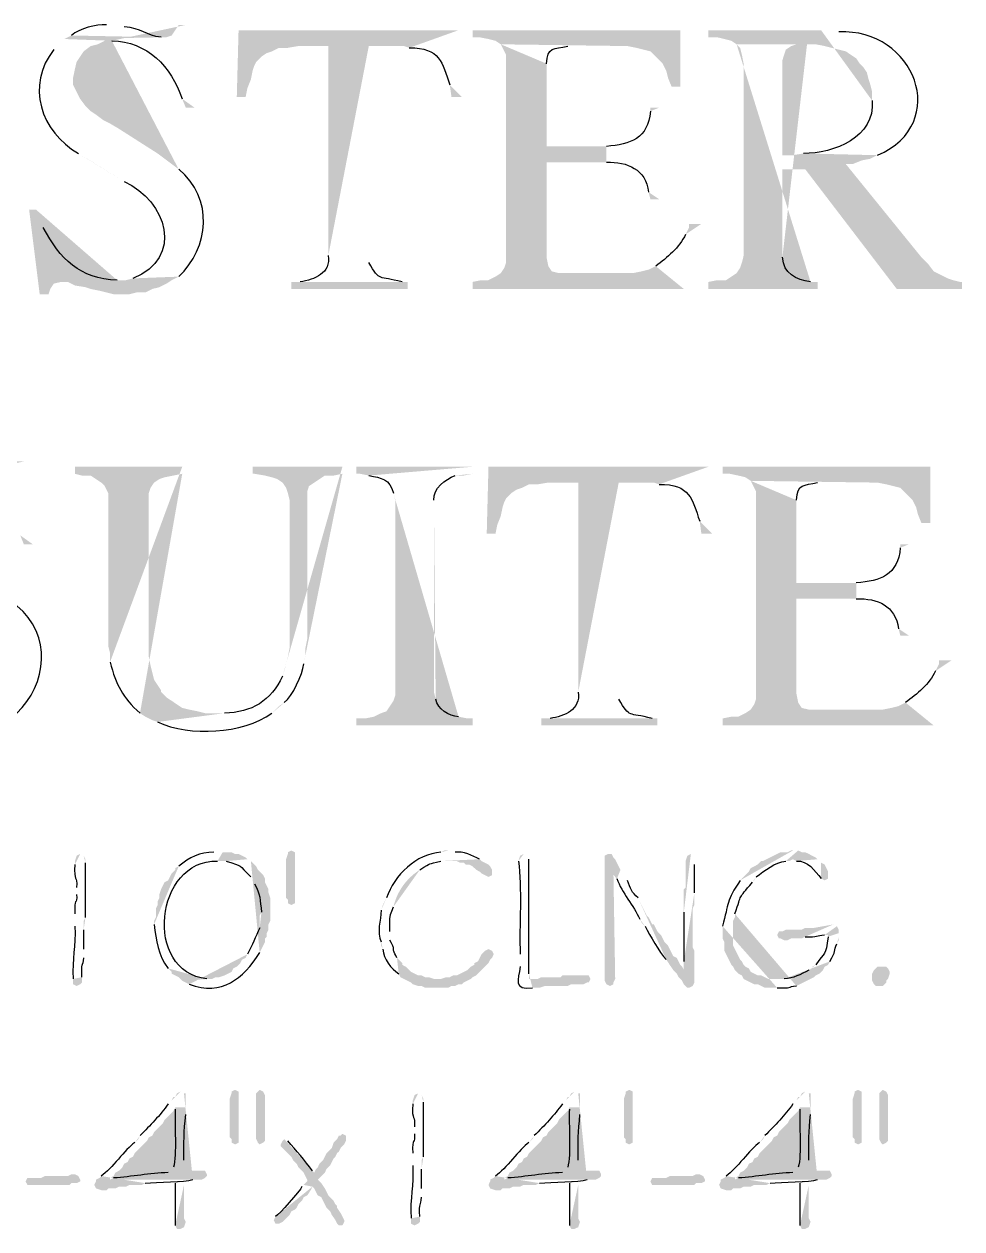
# Model space of a CAD drawing. Header units: inches. Extents: x -167 to 6071, y -6287 to -2731.
# Drawn here: x 1550.1 to 1578.52, y -5986.82 to -5950.31 of the extents above; entities that cross this region are included whole.
import ezdxf

# ---------------------------------------------------------------- set-up
doc = ezdxf.new("R2010")
doc.units = ezdxf.units.IN
doc.header["$LTSCALE"] = 96
doc.header["$MEASUREMENT"] = 0
doc.layers.add('PDF_Geometry', color=7, linetype='Continuous', true_color=0x4a4a4a)
doc.layers.add('PDF_Solid Fills', color=7, linetype='Continuous')

msp = doc.modelspace()

# ---------------------------------------------------------------- hatches: boundary and pattern name
at = {"layer": 'PDF_Solid Fills', "transparency": 33554559}
h = msp.add_hatch(color=256, dxfattribs=at)
h.paths.add_polyline_path([(1554.997, -5950.335), (1554.783, -5950.335), (1554.677, -5950.495), (1554.57, -5950.655), (1554.41, -5950.709), (1551.317, -5950.762), (1552.757, -5950.815)], flags=0)
h.paths.add_polyline_path([(1554.89, -5952.575), (1554.997, -5952.842), (1555.263, -5952.842)], flags=0)
h = msp.add_hatch(color=256, dxfattribs=at)
h.paths.add_polyline_path([(1552.65, -5950.335), (1552.597, -5950.335)], flags=0)
h.paths.add_polyline_path([(1551.53, -5950.655), (1551.317, -5950.762), (1554.41, -5950.709), (1554.25, -5950.709)], flags=0)
h.paths.add_polyline_path([(1553.13, -5950.389), (1552.917, -5950.335)], flags=0)
h = msp.add_hatch(color=256, dxfattribs=at)
h.paths.add_polyline_path([(1551.317, -5950.762), (1550.997, -5951.082)], flags=0)
h.paths.add_polyline_path([(1551.743, -5954.229), (1552.01, -5954.389), (1553.13, -5955.082)], flags=0)
h.paths.add_polyline_path([(1553.397, -5958.015), (1553.183, -5958.069), (1552.917, -5958.069), (1554.57, -5958.069), (1554.783, -5957.962)], flags=0)
h.paths.add_polyline_path([(1554.783, -5954.709), (1554.57, -5954.549), (1554.357, -5954.389), (1554.143, -5954.229), (1552.97, -5953.482), (1552.703, -5953.322), (1552.49, -5953.215), (1552.277, -5953.055), (1552.117, -5952.949), (1552.01, -5952.842), (1551.957, -5952.789), (1551.797, -5952.575), (1551.69, -5952.362), (1551.583, -5952.149), (1551.583, -5951.935), (1551.637, -5951.669), (1551.69, -5951.455), (1551.903, -5951.135), (1552.117, -5950.975), (1552.33, -5950.922), (1552.543, -5950.815), (1552.757, -5950.815)], flags=0)
for points in [[(1563.263, -5950.495), (1556.597, -5950.495), (1556.543, -5952.522), (1556.81, -5952.522), (1556.863, -5952.255), (1556.97, -5951.989), (1557.023, -5951.722), (1557.077, -5951.562), (1557.13, -5951.455), (1557.29, -5951.295), (1557.45, -5951.189), (1557.61, -5951.135), (1557.823, -5951.029), (1558.09, -5951.029), (1558.41, -5950.975), (1561.61, -5950.975)], [(1569.983, -5950.495), (1563.69, -5950.495), (1563.69, -5950.709), (1563.903, -5950.709), (1564.17, -5950.762), (1564.383, -5950.815), (1564.543, -5950.922), (1568.33, -5950.975), (1568.383, -5950.975), (1568.65, -5951.029), (1568.863, -5951.082), (1569.077, -5951.135), (1569.29, -5951.349), (1569.45, -5951.509), (1569.557, -5951.722), (1569.61, -5951.935), (1569.717, -5952.202), (1569.983, -5952.202)], [(1574.997, -5954.549), (1573.77, -5954.709), (1576.543, -5958.335), (1578.517, -5958.335), (1578.517, -5958.122), (1578.463, -5958.122), (1578.25, -5958.069), (1578.09, -5958.015), (1577.663, -5957.802), (1577.503, -5957.589), (1577.29, -5957.375)], [(1554.57, -5958.069), (1551.21, -5958.122), (1551.423, -5958.122), (1551.637, -5958.229), (1551.957, -5958.282), (1552.117, -5958.335), (1552.383, -5958.389), (1552.597, -5958.442), (1552.81, -5958.495), (1553.29, -5958.495), (1553.503, -5958.442), (1553.77, -5958.442), (1553.983, -5958.335), (1554.197, -5958.282), (1554.41, -5958.175)], [(1570.837, -5963.722), (1564.17, -5963.722), (1564.117, -5965.749), (1564.383, -5965.749), (1564.437, -5965.482), (1564.543, -5965.215), (1564.597, -5964.949), (1564.65, -5964.789), (1564.703, -5964.682), (1564.863, -5964.522), (1565.023, -5964.415), (1565.183, -5964.362), (1565.397, -5964.255), (1565.663, -5964.255), (1565.983, -5964.202), (1569.183, -5964.202)], [(1577.557, -5963.722), (1571.263, -5963.722), (1571.263, -5963.935), (1571.477, -5963.935), (1571.743, -5963.989), (1571.957, -5964.042), (1572.117, -5964.149), (1575.903, -5964.202), (1575.957, -5964.202), (1576.223, -5964.255), (1576.65, -5964.362), (1576.81, -5964.522), (1576.863, -5964.575), (1577.023, -5964.735), (1577.13, -5964.949), (1577.183, -5965.162), (1577.29, -5965.429), (1577.557, -5965.429)], [(1558.303, -5975.615), (1558.303, -5976.949), (1558.197, -5977.002), (1558.09, -5976.949), (1558.09, -5976.842), (1558.037, -5976.789), (1558.037, -5975.615), (1558.09, -5975.455), (1558.09, -5975.402), (1558.197, -5975.349), (1558.303, -5975.402)], [(1567.797, -5975.455), (1567.69, -5975.509), (1567.69, -5979.295), (1567.743, -5979.402), (1567.85, -5979.455), (1567.957, -5979.402), (1567.957, -5979.349), (1568.01, -5979.242), (1567.957, -5976.042), (1568.17, -5975.935), (1568.117, -5975.829), (1568.01, -5975.615), (1567.957, -5975.562), (1567.903, -5975.455)], [(1563.957, -5975.669), (1562.943, -5975.669), (1563.21, -5975.669), (1563.317, -5975.722), (1563.423, -5975.722), (1563.477, -5975.775), (1563.583, -5975.775), (1563.69, -5975.829), (1563.797, -5975.935), (1563.903, -5975.989), (1563.957, -5976.042), (1564.17, -5976.149), (1564.277, -5976.095), (1564.277, -5975.935), (1564.223, -5975.829), (1564.17, -5975.775), (1564.063, -5975.722)], [(1564.17, -5978.335), (1564.063, -5978.389), (1563.957, -5978.495), (1563.85, -5978.709), (1563.743, -5978.762), (1563.743, -5978.815), (1563.637, -5978.869), (1563.53, -5978.975), (1563.423, -5979.029), (1563.317, -5979.082), (1563.21, -5979.135), (1563.103, -5979.135), (1562.997, -5979.189), (1562.89, -5979.189), (1562.73, -5979.242), (1561.61, -5979.242), (1561.717, -5979.295), (1561.823, -5979.349), (1561.877, -5979.402), (1562.037, -5979.455), (1562.143, -5979.455), (1562.25, -5979.509), (1562.943, -5979.509), (1563.05, -5979.455), (1563.157, -5979.455), (1563.263, -5979.402), (1563.37, -5979.402), (1563.423, -5979.349), (1563.53, -5979.295), (1563.637, -5979.242), (1563.69, -5979.189), (1563.797, -5979.135), (1563.903, -5979.029), (1564.01, -5978.922), (1564.063, -5978.869), (1564.17, -5978.762), (1564.223, -5978.655), (1564.277, -5978.602), (1564.33, -5978.495), (1564.277, -5978.389)], [(1576.01, -5979.455), (1575.903, -5979.455), (1575.85, -5979.402), (1575.797, -5979.295), (1575.797, -5979.082), (1575.85, -5978.975), (1575.957, -5978.869), (1576.223, -5978.869), (1576.277, -5978.922), (1576.33, -5979.029), (1576.33, -5979.082), (1576.277, -5979.242), (1576.223, -5979.295), (1576.223, -5979.349), (1576.117, -5979.455)], [(1567.05, -5979.135), (1566.41, -5979.135), (1566.357, -5979.189), (1565.77, -5979.189), (1565.663, -5979.242), (1565.397, -5979.242), (1567.263, -5979.242), (1567.21, -5979.135), (1567.157, -5979.135)], [(1556.49, -5982.602), (1556.383, -5982.655), (1556.383, -5982.709), (1556.33, -5982.869), (1556.33, -5984.042), (1556.383, -5984.095), (1556.383, -5984.202), (1556.49, -5984.255), (1556.597, -5984.202), (1556.597, -5982.655)], [(1557.237, -5982.602), (1557.13, -5982.709), (1557.13, -5984.095), (1557.183, -5984.202), (1557.237, -5984.255), (1557.343, -5984.202), (1557.397, -5984.149), (1557.397, -5982.762), (1557.343, -5982.655)], [(1568.543, -5982.869), (1568.543, -5984.202), (1568.437, -5984.255), (1568.33, -5984.202), (1568.33, -5984.095), (1568.277, -5984.042), (1568.277, -5982.869), (1568.33, -5982.709), (1568.33, -5982.655), (1568.437, -5982.602), (1568.543, -5982.655)], [(1575.37, -5982.602), (1575.263, -5982.655), (1575.263, -5982.709), (1575.21, -5982.869), (1575.21, -5984.042), (1575.263, -5984.095), (1575.263, -5984.202), (1575.37, -5984.255), (1575.477, -5984.202), (1575.477, -5982.655)], [(1576.117, -5982.602), (1576.01, -5982.709), (1576.01, -5984.095), (1576.063, -5984.202), (1576.117, -5984.255), (1576.223, -5984.202), (1576.277, -5984.149), (1576.277, -5982.762), (1576.223, -5982.655)], [(1559.743, -5983.935), (1559.69, -5983.989), (1559.637, -5983.989), (1559.583, -5984.095), (1559.477, -5984.202), (1559.423, -5984.362), (1559.37, -5984.415), (1559.263, -5984.522), (1559.21, -5984.629), (1559.157, -5984.735), (1559.05, -5984.842), (1558.997, -5984.949), (1558.943, -5985.002), (1558.89, -5985.109), (1558.57, -5985.109), (1558.623, -5985.215), (1558.677, -5985.322), (1558.677, -5985.375), (1558.57, -5985.482), (1558.837, -5985.535), (1558.89, -5985.589), (1558.943, -5985.695), (1558.997, -5985.802), (1559.103, -5985.855), (1559.21, -5986.069), (1559.263, -5986.175), (1559.37, -5986.282), (1559.423, -5986.389), (1559.53, -5986.549), (1559.583, -5986.655), (1559.637, -5986.709), (1559.743, -5986.709), (1559.797, -5986.602), (1559.797, -5986.549), (1559.69, -5986.335), (1559.583, -5986.175), (1559.583, -5986.122), (1559.53, -5986.069), (1559.477, -5985.962), (1559.317, -5985.802), (1559.263, -5985.695), (1559.21, -5985.589), (1559.103, -5985.429), (1558.997, -5985.322), (1559.103, -5985.215), (1559.21, -5985.109), (1559.263, -5985.002), (1559.37, -5984.895), (1559.477, -5984.682), (1559.53, -5984.629), (1559.583, -5984.522), (1559.637, -5984.469), (1559.69, -5984.362), (1559.797, -5984.255), (1559.85, -5984.149), (1559.85, -5983.989)], [(1551.637, -5985.162), (1551.53, -5985.162), (1551.423, -5985.215), (1550.73, -5985.215), (1550.623, -5985.269), (1550.197, -5985.269), (1550.143, -5985.375), (1550.197, -5985.482), (1551.477, -5985.482), (1551.53, -5985.429), (1551.69, -5985.429), (1551.797, -5985.375), (1551.797, -5985.322), (1551.743, -5985.215)], [(1570.57, -5985.162), (1570.463, -5985.162), (1570.357, -5985.215), (1569.663, -5985.215), (1569.557, -5985.269), (1569.13, -5985.269), (1569.077, -5985.375), (1569.13, -5985.482), (1570.41, -5985.482), (1570.463, -5985.429), (1570.623, -5985.429), (1570.73, -5985.375), (1570.73, -5985.322), (1570.677, -5985.215)]]:
    msp.add_hatch(color=256, dxfattribs=at).paths.add_polyline_path(points)
h = msp.add_hatch(color=256, dxfattribs=at)
h.paths.add_polyline_path([(1563.263, -5950.495), (1561.61, -5950.975), (1561.77, -5951.029)], flags=0)
h.paths.add_polyline_path([(1562.997, -5952.149), (1563.05, -5952.522), (1563.37, -5952.522)], flags=0)
h = msp.add_hatch(color=256, dxfattribs=at)
h.paths.add_polyline_path([(1574.25, -5950.495), (1570.837, -5950.495), (1570.837, -5950.709), (1571.103, -5950.709), (1571.53, -5950.815), (1571.69, -5950.922), (1574.09, -5950.922), (1574.357, -5950.975), (1574.997, -5951.135), (1575.317, -5951.349), (1575.423, -5951.509), (1575.53, -5951.615), (1575.637, -5951.775), (1575.69, -5951.989), (1575.743, -5952.149), (1575.797, -5952.362), (1575.797, -5952.629)], flags=0)
h.paths.add_polyline_path([(1573.717, -5954.229), (1573.397, -5954.282), (1573.077, -5954.282), (1575.957, -5954.282)], flags=0)
h.paths.add_polyline_path([(1574.783, -5950.549), (1574.517, -5950.495)], flags=0)
h = msp.add_hatch(color=256, dxfattribs=at)
h.paths.add_polyline_path([(1560.543, -5950.975), (1559.317, -5950.975), (1559.317, -5957.322)], flags=0)
h.paths.add_polyline_path([(1558.463, -5958.122), (1558.197, -5958.122), (1558.197, -5958.335), (1561.717, -5958.335), (1561.717, -5958.122), (1561.557, -5958.122)], flags=0)
h.paths.add_polyline_path([(1560.543, -5957.535), (1560.543, -5957.322)], flags=0)
h = msp.add_hatch(color=256, dxfattribs=at)
h.paths.add_polyline_path([(1564.543, -5950.922), (1564.597, -5951.029), (1564.703, -5951.242), (1564.703, -5957.535), (1564.65, -5957.695), (1564.543, -5957.855), (1566.517, -5957.855), (1566.303, -5957.855), (1566.09, -5957.802), (1565.983, -5957.642), (1565.93, -5957.375), (1565.93, -5954.495), (1567.743, -5954.495), (1565.93, -5954.015), (1565.93, -5951.509)], flags=0)
h.paths.add_polyline_path([(1566.57, -5950.975), (1568.33, -5950.975)], flags=0)
h = msp.add_hatch(color=256, dxfattribs=at)
h.paths.add_polyline_path([(1571.69, -5950.922), (1571.797, -5951.029), (1571.85, -5951.242), (1571.903, -5951.509), (1571.903, -5957.322), (1571.85, -5957.535), (1571.797, -5957.695), (1571.69, -5957.855), (1571.37, -5958.069), (1571.103, -5958.069), (1570.837, -5958.122), (1570.837, -5958.335), (1574.143, -5958.335), (1574.143, -5958.122), (1573.93, -5958.122)], flags=0)
h.paths.add_polyline_path([(1573.077, -5957.375), (1573.077, -5954.709), (1573.77, -5954.709), (1574.997, -5954.549), (1575.21, -5954.549), (1575.477, -5954.442), (1575.743, -5954.389), (1575.957, -5954.282), (1573.077, -5954.282), (1573.077, -5951.402), (1573.13, -5951.242), (1573.183, -5951.082), (1573.343, -5950.975), (1573.503, -5950.922), (1573.823, -5950.922)], flags=0)
h = msp.add_hatch(color=256, dxfattribs=at)
h.paths.add_polyline_path([(1569.343, -5952.842), (1569.077, -5952.842), (1569.077, -5952.949)], flags=0)
h.paths.add_polyline_path([(1567.743, -5954.015), (1565.93, -5954.015), (1567.743, -5954.495)], flags=0)
h.paths.add_polyline_path([(1569.023, -5955.402), (1569.077, -5955.615), (1569.343, -5955.615)], flags=0)
h = msp.add_hatch(color=256, dxfattribs=at)
h.paths.add_polyline_path([(1550.463, -5955.935), (1550.25, -5955.935), (1550.57, -5958.495), (1550.837, -5958.495), (1550.89, -5958.335), (1550.997, -5958.175), (1551.21, -5958.122), (1554.57, -5958.069), (1552.917, -5958.069)], flags=0)
h.paths.add_polyline_path([(1550.677, -5956.469), (1550.57, -5956.202)], flags=0)
h = msp.add_hatch(color=256, dxfattribs=at)
h.paths.add_polyline_path([(1570.623, -5956.362), (1570.25, -5956.362), (1570.25, -5956.469), (1570.143, -5956.682)], flags=0)
h.paths.add_polyline_path([(1569.237, -5957.642), (1569.023, -5957.749), (1568.81, -5957.802), (1568.543, -5957.855), (1564.543, -5957.855), (1564.383, -5957.962), (1564.17, -5958.069), (1563.957, -5958.069), (1563.69, -5958.122), (1563.69, -5958.335), (1570.09, -5958.335)], flags=0)
h = msp.add_hatch(color=256, dxfattribs=at)
h.paths.add_polyline_path([(1550.09, -5963.562), (1549.877, -5963.562), (1549.77, -5963.722), (1549.663, -5963.882), (1549.503, -5963.935), (1546.41, -5963.989), (1547.85, -5964.042)], flags=0)
h.paths.add_polyline_path([(1549.983, -5965.802), (1550.09, -5966.069), (1550.357, -5966.069)], flags=0)
h = msp.add_hatch(color=256, dxfattribs=at)
h.paths.add_polyline_path([(1554.89, -5963.722), (1551.637, -5963.722), (1551.637, -5963.935), (1551.85, -5963.989), (1552.117, -5963.989), (1552.437, -5964.202), (1552.543, -5964.309), (1552.65, -5964.522), (1552.65, -5969.162), (1552.703, -5969.375), (1552.703, -5969.642)], flags=0)
h.paths.add_polyline_path([(1553.61, -5971.189), (1553.77, -5971.295), (1555.903, -5971.189), (1555.583, -5971.189), (1555.37, -5971.135), (1555.103, -5971.082), (1554.89, -5971.029), (1554.57, -5970.815), (1554.41, -5970.709), (1554.25, -5970.549), (1554.25, -5970.495), (1554.143, -5970.335), (1554.037, -5970.175), (1553.983, -5969.962), (1553.93, -5969.749), (1553.877, -5969.482), (1553.877, -5964.522), (1553.93, -5964.362), (1554.037, -5964.202), (1554.197, -5964.095), (1554.357, -5964.042), (1554.89, -5963.935)], flags=0)
h = msp.add_hatch(color=256, dxfattribs=at)
h.paths.add_polyline_path([(1559.743, -5963.722), (1557.023, -5963.722), (1557.023, -5963.935), (1557.077, -5963.935), (1557.397, -5963.989), (1557.61, -5964.042), (1557.77, -5964.095), (1557.93, -5964.202), (1558.037, -5964.362), (1558.09, -5964.522), (1558.143, -5964.735), (1558.143, -5969.215), (1558.09, -5969.482), (1558.037, -5969.695), (1557.983, -5969.909), (1557.93, -5970.069)], flags=0)
h.paths.add_polyline_path([(1556.17, -5971.189), (1555.903, -5971.189), (1553.77, -5971.295), (1553.983, -5971.402), (1554.143, -5971.455)], flags=0)
h.paths.add_polyline_path([(1557.61, -5971.189), (1557.663, -5971.135), (1557.823, -5970.975), (1557.983, -5970.869)], flags=0)
h.paths.add_polyline_path([(1558.57, -5969.695), (1558.623, -5969.429), (1558.623, -5969.215), (1558.677, -5968.949), (1558.677, -5964.469), (1558.73, -5964.309), (1558.89, -5964.202), (1559.05, -5964.095), (1559.21, -5963.989), (1559.477, -5963.989), (1559.743, -5963.935)], flags=0)
h = msp.add_hatch(color=256, dxfattribs=at)
h.paths.add_polyline_path([(1563.69, -5963.722), (1560.17, -5963.722), (1560.17, -5963.935), (1560.277, -5963.935), (1560.543, -5963.989)], flags=0)
h.paths.add_polyline_path([(1561.29, -5964.522), (1561.343, -5964.735), (1561.343, -5970.655), (1561.29, -5970.815), (1561.183, -5970.975), (1561.077, -5971.135), (1560.917, -5971.189), (1560.703, -5971.295), (1560.437, -5971.349), (1560.17, -5971.349), (1560.17, -5971.562), (1563.69, -5971.562), (1563.69, -5971.349), (1563.53, -5971.349), (1563.263, -5971.295)], flags=0)
h.paths.add_polyline_path([(1562.57, -5970.762), (1562.517, -5970.549), (1562.517, -5964.735)], flags=0)
h.paths.add_polyline_path([(1563.157, -5963.989), (1563.423, -5963.989), (1563.69, -5963.935)], flags=0)
h = msp.add_hatch(color=256, dxfattribs=at)
h.paths.add_polyline_path([(1570.837, -5963.722), (1569.183, -5964.202), (1569.343, -5964.255)], flags=0)
h.paths.add_polyline_path([(1570.57, -5965.375), (1570.623, -5965.749), (1570.943, -5965.749)], flags=0)
h = msp.add_hatch(color=256, dxfattribs=at)
h.paths.add_polyline_path([(1568.117, -5964.202), (1566.89, -5964.202), (1566.89, -5970.549)], flags=0)
h.paths.add_polyline_path([(1566.037, -5971.349), (1565.77, -5971.349), (1565.77, -5971.562), (1569.29, -5971.562), (1569.29, -5971.349), (1569.13, -5971.349)], flags=0)
h.paths.add_polyline_path([(1568.117, -5970.762), (1568.117, -5970.549)], flags=0)
h = msp.add_hatch(color=256, dxfattribs=at)
h.paths.add_polyline_path([(1572.117, -5964.149), (1572.17, -5964.255), (1572.277, -5964.469), (1572.277, -5970.762), (1572.223, -5970.922), (1572.117, -5971.082), (1574.09, -5971.082), (1573.877, -5971.082), (1573.663, -5971.029), (1573.557, -5970.869), (1573.503, -5970.602), (1573.503, -5967.722), (1575.317, -5967.722), (1573.503, -5967.242), (1573.503, -5964.735)], flags=0)
h.paths.add_polyline_path([(1574.143, -5964.202), (1575.903, -5964.202)], flags=0)
h = msp.add_hatch(color=256, dxfattribs=at)
h.paths.add_polyline_path([(1576.917, -5966.069), (1576.65, -5966.069), (1576.65, -5966.175)], flags=0)
h.paths.add_polyline_path([(1575.317, -5967.242), (1573.503, -5967.242), (1575.317, -5967.722)], flags=0)
h.paths.add_polyline_path([(1576.597, -5968.629), (1576.65, -5968.842), (1576.917, -5968.842)], flags=0)
h = msp.add_hatch(color=256, dxfattribs=at)
h.paths.add_polyline_path([(1578.197, -5969.589), (1577.823, -5969.589), (1577.823, -5969.695), (1577.717, -5969.909)], flags=0)
h.paths.add_polyline_path([(1576.81, -5970.869), (1576.597, -5970.975), (1576.383, -5971.029), (1576.117, -5971.082), (1572.117, -5971.082), (1571.957, -5971.189), (1571.743, -5971.295), (1571.53, -5971.295), (1571.263, -5971.349), (1571.263, -5971.562), (1577.663, -5971.562)], flags=0)
h = msp.add_hatch(color=256, dxfattribs=at)
h.paths.add_polyline_path([(1551.797, -5975.455), (1551.69, -5975.509), (1551.637, -5975.669), (1551.637, -5975.775)], flags=0)
h.paths.add_polyline_path([(1551.69, -5976.469), (1551.69, -5976.682)], flags=0)
h.paths.add_polyline_path([(1551.637, -5977.269), (1551.637, -5977.642)], flags=0)
h.paths.add_polyline_path([(1551.583, -5979.242), (1551.583, -5979.402), (1551.69, -5979.455), (1551.797, -5979.402), (1551.85, -5979.349), (1551.85, -5979.189)], flags=0)
h.paths.add_polyline_path([(1551.903, -5978.602), (1551.903, -5978.335)], flags=0)
h.paths.add_polyline_path([(1551.903, -5977.749), (1551.903, -5977.482), (1551.957, -5977.375)], flags=0)
h.paths.add_polyline_path([(1551.957, -5975.722), (1551.957, -5975.615), (1551.903, -5975.509)], flags=0)
h = msp.add_hatch(color=256, dxfattribs=at)
h.paths.add_polyline_path([(1556.01, -5975.349), (1555.85, -5975.402)], flags=0)
h.paths.add_polyline_path([(1554.783, -5975.829), (1554.677, -5975.882), (1554.677, -5975.935), (1554.57, -5976.042), (1554.463, -5976.255), (1554.357, -5976.309), (1554.303, -5976.415), (1554.25, -5976.522), (1554.197, -5976.682), (1554.197, -5976.789), (1554.143, -5976.895), (1554.143, -5977.002), (1554.09, -5977.109), (1554.09, -5977.375), (1554.037, -5977.482), (1554.037, -5977.589)], flags=0)
h.paths.add_polyline_path([(1554.463, -5978.922), (1554.57, -5979.029), (1554.57, -5979.082), (1554.677, -5979.135), (1554.783, -5979.189), (1554.89, -5979.295), (1555.69, -5979.242), (1555.637, -5979.242)], flags=0)
h.paths.add_polyline_path([(1555.957, -5975.669), (1556.863, -5975.615), (1556.81, -5975.562), (1556.597, -5975.455), (1556.49, -5975.455), (1556.383, -5975.402), (1556.117, -5975.402)], flags=0)
h = msp.add_hatch(color=256, dxfattribs=at)
h.paths.add_polyline_path([(1556.863, -5975.615), (1555.957, -5975.669), (1556.223, -5975.669)], flags=0)
h.paths.add_polyline_path([(1556.97, -5976.149), (1557.023, -5976.255), (1557.077, -5976.362)], flags=0)
h.paths.add_polyline_path([(1557.29, -5977.215), (1557.237, -5977.322), (1557.237, -5977.695)], flags=0)
h.paths.add_polyline_path([(1556.863, -5978.495), (1556.81, -5978.602), (1556.703, -5978.655), (1556.65, -5978.762), (1556.543, -5978.869), (1556.437, -5978.922), (1556.383, -5979.029), (1556.277, -5979.082), (1556.17, -5979.135), (1556.01, -5979.189), (1555.903, -5979.189), (1555.797, -5979.242), (1555.69, -5979.242), (1554.89, -5979.295), (1554.997, -5979.349), (1555.103, -5979.402)], flags=0)
h.paths.add_polyline_path([(1557.237, -5978.442), (1557.29, -5978.335), (1557.343, -5978.229), (1557.397, -5978.122), (1557.397, -5978.015), (1557.45, -5977.962), (1557.45, -5977.855), (1557.503, -5977.749), (1557.503, -5977.589), (1557.557, -5977.482), (1557.557, -5976.789), (1557.503, -5976.629), (1557.503, -5976.522), (1557.45, -5976.415), (1557.397, -5976.309), (1557.397, -5976.202), (1557.343, -5976.095), (1557.29, -5976.042), (1557.183, -5975.935), (1557.13, -5975.829), (1557.077, -5975.775), (1556.97, -5975.669)], flags=0)
h = msp.add_hatch(color=256, dxfattribs=at)
h.paths.add_polyline_path([(1562.943, -5975.349), (1562.837, -5975.349), (1562.73, -5975.402)], flags=0)
h.paths.add_polyline_path([(1561.077, -5976.789), (1561.023, -5976.895), (1560.97, -5977.002), (1560.917, -5977.162)], flags=0)
h.paths.add_polyline_path([(1560.917, -5978.122), (1560.917, -5978.229), (1560.97, -5978.335)], flags=0)
h.paths.add_polyline_path([(1561.45, -5979.082), (1561.503, -5979.189), (1561.61, -5979.242), (1562.623, -5979.242), (1562.517, -5979.242), (1562.357, -5979.189), (1562.25, -5979.189), (1562.143, -5979.135), (1562.037, -5979.135), (1561.823, -5979.029), (1561.77, -5978.975), (1561.663, -5978.869), (1561.557, -5978.815), (1561.557, -5978.762), (1561.45, -5978.655), (1561.397, -5978.602)], flags=0)
h.paths.add_polyline_path([(1561.183, -5978.069), (1561.183, -5977.802)], flags=0)
h.paths.add_polyline_path([(1562.09, -5975.935, 0.196637), (1561.29, -5977.055)], flags=0)
h.paths.add_polyline_path([(1562.73, -5975.669), (1563.957, -5975.669), (1563.903, -5975.615)], flags=0)
h.paths.add_polyline_path([(1563.157, -5975.402), (1563.05, -5975.349)], flags=0)
h = msp.add_hatch(color=256, dxfattribs=at)
h.paths.add_polyline_path([(1565.237, -5975.455), (1565.13, -5975.509), (1565.077, -5975.669)], flags=0)
h.paths.add_polyline_path([(1565.13, -5978.495), (1565.13, -5978.869)], flags=0)
h.paths.add_polyline_path([(1565.503, -5979.509), (1565.717, -5979.509), (1565.877, -5979.455), (1566.57, -5979.455), (1566.677, -5979.402), (1567.05, -5979.402), (1567.157, -5979.349), (1567.21, -5979.349), (1567.263, -5979.242), (1565.397, -5979.242), (1565.397, -5979.082)], flags=0)
h.paths.add_polyline_path([(1565.397, -5975.615), (1565.343, -5975.509)], flags=0)
h = msp.add_hatch(color=256, dxfattribs=at)
h.paths.add_polyline_path([(1570.303, -5975.455), (1570.197, -5975.509), (1570.143, -5975.669), (1570.143, -5976.469), (1570.09, -5976.522), (1570.09, -5977.215)], flags=0)
h.paths.add_polyline_path([(1570.09, -5978.709), (1570.09, -5978.975), (1569.77, -5978.975), (1569.877, -5979.082), (1569.93, -5979.189), (1570.037, -5979.295), (1570.09, -5979.402), (1570.143, -5979.455), (1570.197, -5979.509), (1570.25, -5979.509), (1570.357, -5979.455), (1570.41, -5979.349), (1570.41, -5978.389), (1570.357, -5978.282), (1570.357, -5977.109), (1570.41, -5977.002), (1570.41, -5976.629)], flags=0)
h.paths.add_polyline_path([(1570.41, -5975.775), (1570.41, -5975.509)], flags=0)
h = msp.add_hatch(color=256, dxfattribs=at)
h.paths.add_polyline_path([(1573.397, -5975.349), (1573.343, -5975.349), (1573.237, -5975.402), (1573.023, -5975.402), (1572.81, -5975.509), (1572.597, -5975.615), (1572.49, -5975.669), (1572.437, -5975.669), (1572.33, -5975.775), (1572.223, -5975.829), (1572.117, -5975.882), (1572.063, -5975.989), (1571.957, -5976.095), (1571.797, -5976.255)], flags=0)
h.paths.add_polyline_path([(1571.263, -5977.642), (1571.263, -5978.015), (1571.317, -5978.122), (1571.317, -5978.389), (1571.477, -5978.709), (1571.53, -5978.815), (1571.583, -5978.869), (1571.637, -5978.975), (1571.743, -5979.082), (1571.85, -5979.135), (1571.903, -5979.242), (1572.01, -5979.295), (1572.117, -5979.349), (1572.223, -5979.402), (1572.33, -5979.402), (1572.437, -5979.455), (1572.543, -5979.509), (1572.917, -5979.509)], flags=0)
h.paths.add_polyline_path([(1573.503, -5979.455), (1573.717, -5979.349), (1573.93, -5979.242), (1572.65, -5979.242), (1572.543, -5979.189), (1572.437, -5979.135), (1572.33, -5979.135), (1572.117, -5979.029), (1572.063, -5978.922), (1571.957, -5978.869), (1571.903, -5978.815), (1571.85, -5978.709), (1571.797, -5978.655), (1571.69, -5978.442), (1571.637, -5978.335), (1571.583, -5978.229), (1571.583, -5977.482), (1571.637, -5977.375), (1571.637, -5977.269)], flags=0)
h.paths.add_polyline_path([(1572.17, -5976.309), (1572.223, -5976.255), (1572.277, -5976.149)], flags=0)
h.paths.add_polyline_path([(1573.183, -5975.669), (1573.29, -5975.669), (1573.397, -5975.615), (1574.143, -5975.615), (1574.09, -5975.562), (1573.983, -5975.509), (1573.877, -5975.455), (1573.77, -5975.402), (1573.663, -5975.402), (1573.557, -5975.349)], flags=0)
h = msp.add_hatch(color=256, dxfattribs=at)
h.paths.add_polyline_path([(1574.143, -5975.615), (1573.397, -5975.615), (1573.503, -5975.669)], flags=0)
h.paths.add_polyline_path([(1574.25, -5976.202), (1574.357, -5976.255), (1574.463, -5976.202), (1574.463, -5975.989), (1574.357, -5975.775), (1574.25, -5975.722)], flags=0)
h = msp.add_hatch(color=256, dxfattribs=at)
h.paths.add_polyline_path([(1568.17, -5975.935), (1567.957, -5976.042), (1567.957, -5976.095), (1568.063, -5976.202)], flags=0)
h.paths.add_polyline_path([(1568.757, -5977.429), (1568.81, -5977.535), (1568.917, -5977.642)], flags=0)
h.paths.add_polyline_path([(1569.557, -5978.655), (1569.663, -5978.815), (1569.77, -5978.975), (1570.09, -5978.975), (1570.037, -5978.869), (1569.983, -5978.815), (1569.93, -5978.709), (1569.877, -5978.602), (1569.77, -5978.549), (1569.717, -5978.442), (1569.61, -5978.229), (1569.503, -5978.122), (1569.45, -5978.015), (1569.397, -5977.909), (1569.29, -5977.802), (1569.237, -5977.695), (1569.183, -5977.589), (1569.13, -5977.589), (1569.023, -5977.375), (1568.97, -5977.322), (1568.863, -5977.109), (1568.81, -5977.002), (1568.703, -5976.789)], flags=0)
h.paths.add_polyline_path([(1568.383, -5976.255), (1568.277, -5976.042)], flags=0)
h = msp.add_hatch(color=256, dxfattribs=at)
h.paths.add_polyline_path([(1574.623, -5977.589), (1574.037, -5977.695), (1573.77, -5977.695), (1573.663, -5977.749), (1573.183, -5977.749), (1573.077, -5977.802), (1572.97, -5977.802), (1572.917, -5977.909), (1572.97, -5978.015), (1573.023, -5978.015), (1573.13, -5978.069), (1573.237, -5978.069), (1573.343, -5978.015), (1573.663, -5978.015), (1573.77, -5977.962)], flags=0)
h.paths.add_polyline_path([(1574.357, -5977.909), (1574.463, -5977.909), (1574.783, -5977.855), (1574.783, -5977.749), (1574.73, -5977.642)], flags=0)
h = msp.add_hatch(color=256, dxfattribs=at)
h.paths.add_polyline_path([(1574.783, -5977.855), (1574.463, -5977.909), (1574.463, -5977.962)], flags=0)
h.paths.add_polyline_path([(1574.09, -5978.815), (1573.983, -5978.869), (1573.983, -5978.922), (1573.877, -5978.975)], flags=0)
h.paths.add_polyline_path([(1573.13, -5979.242), (1572.97, -5979.242), (1573.93, -5979.242), (1574.037, -5979.189), (1574.09, -5979.135), (1574.197, -5979.082), (1574.303, -5978.975), (1574.357, -5978.869), (1574.463, -5978.815), (1574.517, -5978.709)], flags=0)
h.paths.add_polyline_path([(1574.73, -5978.175), (1574.783, -5978.069), (1574.783, -5977.962)], flags=0)
h = msp.add_hatch(color=256, dxfattribs=at)
h.paths.add_polyline_path([(1554.837, -5982.655), (1554.73, -5982.709), (1554.677, -5982.815), (1554.623, -5982.815), (1554.57, -5982.922), (1554.463, -5983.029)], flags=0)
h.paths.add_polyline_path([(1553.61, -5983.989), (1553.557, -5984.095), (1553.45, -5984.202)], flags=0)
h.paths.add_polyline_path([(1552.437, -5985.215), (1552.383, -5985.269), (1552.277, -5985.322), (1552.277, -5985.375), (1552.223, -5985.482), (1552.277, -5985.589), (1552.437, -5985.642), (1552.597, -5985.642), (1552.65, -5985.589), (1552.863, -5985.589), (1552.97, -5985.535), (1553.183, -5985.535), (1553.29, -5985.482), (1553.663, -5985.482), (1553.77, -5985.429)], flags=0)
h.paths.add_polyline_path([(1555.21, -5985.322), (1555.477, -5985.322), (1552.703, -5985.322), (1552.703, -5985.269), (1552.81, -5985.215), (1552.863, -5985.109), (1552.97, -5985.055), (1553.077, -5984.949), (1553.13, -5984.842), (1553.237, -5984.789), (1553.29, -5984.682), (1553.397, -5984.629), (1553.45, -5984.522), (1553.557, -5984.415), (1553.61, -5984.362), (1553.717, -5984.255), (1553.823, -5984.149), (1553.877, -5984.042), (1553.983, -5983.989), (1554.037, -5983.882), (1554.143, -5983.775), (1554.197, -5983.722), (1554.303, -5983.615), (1554.357, -5983.509), (1554.623, -5983.242), (1554.677, -5983.135), (1554.997, -5983.135), (1554.997, -5982.709), (1554.943, -5982.709)], flags=0)
h = msp.add_hatch(color=256, dxfattribs=at)
h.paths.add_polyline_path([(1562.037, -5982.709), (1561.93, -5982.762), (1561.877, -5982.922), (1561.877, -5983.029)], flags=0)
h.paths.add_polyline_path([(1561.93, -5983.722), (1561.93, -5983.935)], flags=0)
h.paths.add_polyline_path([(1561.877, -5984.522), (1561.877, -5984.895)], flags=0)
h.paths.add_polyline_path([(1561.823, -5986.495), (1561.823, -5986.655), (1561.93, -5986.709), (1562.037, -5986.655), (1562.09, -5986.602), (1562.09, -5986.442)], flags=0)
h.paths.add_polyline_path([(1562.143, -5985.855), (1562.143, -5985.589)], flags=0)
h.paths.add_polyline_path([(1562.143, -5985.002), (1562.143, -5984.735), (1562.197, -5984.629)], flags=0)
h.paths.add_polyline_path([(1562.197, -5982.975), (1562.197, -5982.869), (1562.143, -5982.762)], flags=0)
h = msp.add_hatch(color=256, dxfattribs=at)
h.paths.add_polyline_path([(1566.783, -5982.655), (1566.677, -5982.709), (1566.623, -5982.815), (1566.57, -5982.815), (1566.517, -5982.922), (1566.41, -5983.029)], flags=0)
h.paths.add_polyline_path([(1565.557, -5983.989), (1565.503, -5984.095), (1565.397, -5984.202)], flags=0)
h.paths.add_polyline_path([(1564.383, -5985.215), (1564.33, -5985.269), (1564.223, -5985.322), (1564.223, -5985.375), (1564.17, -5985.482), (1564.223, -5985.589), (1564.383, -5985.642), (1564.543, -5985.642), (1564.597, -5985.589), (1564.81, -5985.589), (1564.917, -5985.535), (1565.13, -5985.535), (1565.237, -5985.482), (1565.61, -5985.482), (1565.717, -5985.429)], flags=0)
h.paths.add_polyline_path([(1567.157, -5985.322), (1567.423, -5985.322), (1564.65, -5985.322), (1564.65, -5985.269), (1564.757, -5985.215), (1564.81, -5985.109), (1564.917, -5985.055), (1565.023, -5984.949), (1565.077, -5984.842), (1565.183, -5984.789), (1565.237, -5984.682), (1565.343, -5984.629), (1565.397, -5984.522), (1565.503, -5984.415), (1565.557, -5984.362), (1565.663, -5984.255), (1565.77, -5984.149), (1565.823, -5984.042), (1565.93, -5983.989), (1565.983, -5983.882), (1566.143, -5983.722), (1566.25, -5983.615), (1566.303, -5983.509), (1566.41, -5983.402), (1566.57, -5983.242), (1566.623, -5983.135), (1566.943, -5983.135), (1566.943, -5982.709), (1566.89, -5982.709)], flags=0)
h = msp.add_hatch(color=256, dxfattribs=at)
h.paths.add_polyline_path([(1573.77, -5982.655), (1573.663, -5982.709), (1573.61, -5982.815), (1573.557, -5982.815), (1573.503, -5982.922), (1573.397, -5983.029)], flags=0)
h.paths.add_polyline_path([(1572.543, -5983.989), (1572.49, -5984.095), (1572.383, -5984.202)], flags=0)
h.paths.add_polyline_path([(1571.37, -5985.215), (1571.317, -5985.269), (1571.21, -5985.322), (1571.21, -5985.375), (1571.157, -5985.482), (1571.21, -5985.589), (1571.37, -5985.642), (1571.53, -5985.642), (1571.583, -5985.589), (1571.797, -5985.589), (1571.903, -5985.535), (1572.117, -5985.535), (1572.223, -5985.482), (1572.597, -5985.482), (1572.703, -5985.429)], flags=0)
h.paths.add_polyline_path([(1574.143, -5985.322), (1574.41, -5985.322), (1571.637, -5985.322), (1571.637, -5985.269), (1571.743, -5985.215), (1571.797, -5985.109), (1571.903, -5985.055), (1572.01, -5984.949), (1572.063, -5984.842), (1572.17, -5984.789), (1572.223, -5984.682), (1572.33, -5984.629), (1572.383, -5984.522), (1572.49, -5984.415), (1572.543, -5984.362), (1572.65, -5984.255), (1572.757, -5984.149), (1572.81, -5984.042), (1572.917, -5983.989), (1572.97, -5983.882), (1573.077, -5983.775), (1573.237, -5983.615), (1573.29, -5983.509), (1573.397, -5983.402), (1573.45, -5983.349), (1573.557, -5983.242), (1573.61, -5983.135), (1573.93, -5983.135), (1573.93, -5982.709), (1573.877, -5982.709)], flags=0)
h = msp.add_hatch(color=256, dxfattribs=at)
h.paths.add_polyline_path([(1554.997, -5983.135), (1554.677, -5983.135), (1554.677, -5983.189)], flags=0)
h.paths.add_polyline_path([(1554.623, -5984.949), (1554.623, -5985.109), (1554.463, -5985.109)], flags=0)
h.paths.add_polyline_path([(1552.81, -5985.269), (1552.703, -5985.322), (1555.477, -5985.322), (1555.583, -5985.269), (1555.637, -5985.215), (1555.637, -5985.162), (1555.583, -5985.055), (1554.943, -5985.055), (1554.943, -5984.735)], flags=0)
h.paths.add_polyline_path([(1554.997, -5983.349), (1554.997, -5983.242)], flags=0)
h = msp.add_hatch(color=256, dxfattribs=at)
h.paths.add_polyline_path([(1566.943, -5983.135), (1566.623, -5983.135), (1566.623, -5983.189)], flags=0)
h.paths.add_polyline_path([(1566.57, -5984.949), (1566.57, -5985.109), (1566.41, -5985.109)], flags=0)
h.paths.add_polyline_path([(1564.757, -5985.269), (1564.65, -5985.322), (1567.423, -5985.322), (1567.53, -5985.269), (1567.583, -5985.215), (1567.583, -5985.162), (1567.53, -5985.055), (1566.89, -5985.055), (1566.89, -5984.735)], flags=0)
h.paths.add_polyline_path([(1566.943, -5983.349), (1566.943, -5983.242)], flags=0)
h = msp.add_hatch(color=256, dxfattribs=at)
h.paths.add_polyline_path([(1573.93, -5983.135), (1573.61, -5983.135), (1573.61, -5983.189)], flags=0)
h.paths.add_polyline_path([(1573.557, -5984.949), (1573.557, -5985.109), (1573.397, -5985.109)], flags=0)
h.paths.add_polyline_path([(1571.743, -5985.269), (1571.637, -5985.322), (1574.41, -5985.322), (1574.517, -5985.269), (1574.57, -5985.215), (1574.57, -5985.162), (1574.517, -5985.055), (1573.877, -5985.055), (1573.877, -5984.735)], flags=0)
h.paths.add_polyline_path([(1573.93, -5983.349), (1573.93, -5983.242)], flags=0)
h = msp.add_hatch(color=256, dxfattribs=at)
h.paths.add_polyline_path([(1557.983, -5984.095), (1557.93, -5984.149), (1557.877, -5984.255), (1557.877, -5984.309), (1557.93, -5984.362), (1558.037, -5984.469), (1558.197, -5984.629), (1558.25, -5984.735), (1558.357, -5984.842), (1558.41, -5984.949), (1558.57, -5985.109), (1558.89, -5985.109), (1558.837, -5985.055)], flags=0)
h.paths.add_polyline_path([(1558.09, -5984.149), (1558.037, -5984.149)], flags=0)
h = msp.add_hatch(color=256, dxfattribs=at)
h.paths.add_polyline_path([(1554.943, -5985.375), (1554.677, -5985.375), (1554.677, -5985.429)], flags=0)
h.paths.add_polyline_path([(1554.677, -5986.709), (1554.73, -5986.815), (1554.837, -5986.815), (1554.943, -5986.762), (1554.997, -5986.602), (1554.943, -5986.495), (1554.943, -5985.482)], flags=0)
h = msp.add_hatch(color=256, dxfattribs=at)
h.paths.add_polyline_path([(1558.57, -5985.482), (1558.517, -5985.535)], flags=0)
h.paths.add_polyline_path([(1557.717, -5986.442), (1557.663, -5986.549), (1557.717, -5986.655), (1557.823, -5986.655), (1557.93, -5986.602), (1558.143, -5986.389), (1558.197, -5986.282), (1558.303, -5986.229), (1558.357, -5986.175), (1558.41, -5986.069), (1558.517, -5985.962), (1558.57, -5985.855), (1558.677, -5985.802), (1558.783, -5985.642), (1558.837, -5985.535)], flags=0)
h = msp.add_hatch(color=256, dxfattribs=at)
h.paths.add_polyline_path([(1566.89, -5985.375), (1566.623, -5985.375), (1566.623, -5985.429)], flags=0)
h.paths.add_polyline_path([(1566.623, -5986.709), (1566.677, -5986.815), (1566.783, -5986.815), (1566.89, -5986.762), (1566.943, -5986.602), (1566.89, -5986.495), (1566.89, -5985.482)], flags=0)
h = msp.add_hatch(color=256, dxfattribs=at)
h.paths.add_polyline_path([(1573.877, -5985.375), (1573.61, -5985.375), (1573.61, -5985.429)], flags=0)
h.paths.add_polyline_path([(1573.61, -5986.709), (1573.663, -5986.815), (1573.77, -5986.815), (1573.877, -5986.762), (1573.93, -5986.602), (1573.877, -5986.495), (1573.877, -5985.482)], flags=0)

# ---------------------------------------------------------------- linework, layer by layer
at = {"layer": 'PDF_Geometry'}
for points in [[(1552.597, -5950.335), (1552.271, -5950.31), (1551.785, -5950.438), (1551.53, -5950.655)], [(1554.25, -5950.709), (1553.802, -5950.658), (1553.647, -5950.437), (1553.13, -5950.389)], [(1575.957, -5954.282), (1578.208, -5953.327), (1577.082, -5950.422), (1574.783, -5950.549)], [(1550.997, -5951.082), (1550.146, -5952.152), (1550.6, -5953.579), (1551.743, -5954.229)], [(1552.757, -5950.815), (1553.834, -5950.839), (1554.546, -5951.586), (1554.89, -5952.575)], [(1561.77, -5951.029), (1562.71, -5951.024), (1562.768, -5951.468), (1562.997, -5952.149)], [(1565.93, -5951.509), (1565.959, -5950.991), (1566.146, -5951.071), (1566.57, -5950.975)], [(1575.797, -5952.629), (1575.9, -5953.729), (1574.628, -5954.237), (1573.717, -5954.229)], [(1569.077, -5952.949), (1569.011, -5953.779), (1568.472, -5953.959), (1567.743, -5954.015)], [(1554.783, -5957.962), (1555.705, -5957.091), (1555.861, -5955.584), (1554.783, -5954.709)], [(1567.743, -5954.495), (1568.392, -5954.481), (1568.925, -5954.701), (1569.023, -5955.402)], [(1553.13, -5955.082), (1554.419, -5955.652), (1554.958, -5957.406), (1553.397, -5958.015)], [(1552.917, -5958.069), (1551.786, -5958.031), (1551.189, -5957.433), (1550.677, -5956.469)], [(1570.143, -5956.682), (1569.953, -5957.087), (1569.589, -5957.38), (1569.237, -5957.642)], [(1559.317, -5957.322), (1559.395, -5957.857), (1558.902, -5958.052), (1558.463, -5958.122)], [(1573.93, -5958.122), (1573.479, -5958.05), (1573.117, -5957.87), (1573.077, -5957.375)], [(1561.557, -5958.122), (1560.815, -5957.927), (1560.902, -5958.137), (1560.543, -5957.535)], [(1560.543, -5963.989), (1560.926, -5964.06), (1561.188, -5964.092), (1561.29, -5964.522)], [(1562.517, -5964.735), (1562.487, -5964.37), (1562.857, -5964.107), (1563.157, -5963.989)], [(1569.343, -5964.255), (1570.283, -5964.251), (1570.342, -5964.695), (1570.57, -5965.375)], [(1573.503, -5964.735), (1573.533, -5964.218), (1573.719, -5964.297), (1574.143, -5964.202)], [(1576.65, -5966.175), (1576.584, -5967.006), (1576.046, -5967.185), (1575.317, -5967.242)], [(1549.877, -5971.189), (1550.798, -5970.318), (1550.954, -5968.812), (1549.877, -5967.935)], [(1575.317, -5967.722), (1575.966, -5967.708), (1576.498, -5967.927), (1576.597, -5968.629)], [(1552.703, -5969.642), (1552.894, -5970.339), (1553.07, -5970.704), (1553.61, -5971.189)], [(1557.983, -5970.869), (1558.225, -5970.672), (1558.541, -5970.022), (1558.57, -5969.695)], [(1557.93, -5970.069), (1557.582, -5970.818), (1556.992, -5971.169), (1556.17, -5971.189)], [(1577.717, -5969.909), (1577.526, -5970.314), (1577.162, -5970.607), (1576.81, -5970.869)], [(1563.263, -5971.295), (1562.957, -5971.27), (1562.644, -5971.071), (1562.57, -5970.762)], [(1566.89, -5970.549), (1566.968, -5971.084), (1566.476, -5971.279), (1566.037, -5971.349)], [(1569.13, -5971.349), (1568.389, -5971.154), (1568.475, -5971.364), (1568.117, -5970.762)], [(1554.143, -5971.455), (1555.133, -5971.908), (1556.706, -5971.82), (1557.61, -5971.189)]]:
    msp.add_open_spline(points, degree=3, dxfattribs=at)
at = {"layer": 'PDF_Geometry', "color": 7}
for points in [[(1555.637, -5979.242), (1553.697, -5979.023), (1554.063, -5975.619), (1555.957, -5975.669)], [(1555.85, -5975.402), (1555.426, -5975.394), (1555.102, -5975.552), (1554.783, -5975.829)], [(1562.73, -5975.402), (1561.978, -5975.453), (1561.32, -5976.095), (1561.077, -5976.789)], [(1563.903, -5975.615), (1563.691, -5975.499), (1563.398, -5975.366), (1563.157, -5975.402)], [(1565.397, -5979.082), (1565.397, -5977.927), (1565.397, -5976.771), (1565.397, -5975.615)], [(1551.637, -5975.775), (1551.598, -5976.335), (1551.715, -5976.074), (1551.69, -5976.469)], [(1551.957, -5977.375), (1551.957, -5976.824), (1551.957, -5976.273), (1551.957, -5975.722)], [(1556.223, -5975.669), (1556.75, -5975.834), (1556.566, -5975.76), (1556.97, -5976.149)], [(1562.09, -5975.935), (1562.489, -5975.692), (1562.295, -5975.783), (1562.73, -5975.669)], [(1565.077, -5975.669), (1565.194, -5976.473), (1565.099, -5977.639), (1565.13, -5978.495)], [(1570.41, -5976.629), (1570.41, -5976.344), (1570.41, -5976.06), (1570.41, -5975.775)], [(1572.277, -5976.149), (1572.544, -5975.958), (1572.844, -5975.706), (1573.183, -5975.669)], [(1573.503, -5975.669), (1573.838, -5975.655), (1574.07, -5975.959), (1574.25, -5976.202)], [(1568.063, -5976.202), (1568.21, -5976.637), (1568.572, -5977.014), (1568.757, -5977.429)], [(1568.703, -5976.789), (1568.502, -5976.615), (1568.469, -5976.507), (1568.383, -5976.255)], [(1571.797, -5976.255), (1571.382, -5976.879), (1571.453, -5976.943), (1571.263, -5977.642)], [(1571.637, -5977.269), (1571.87, -5976.607), (1571.702, -5976.876), (1572.17, -5976.309)], [(1551.69, -5976.682), (1551.711, -5977.019), (1551.605, -5976.755), (1551.637, -5977.269)], [(1557.077, -5976.362), (1557.261, -5976.654), (1557.25, -5976.856), (1557.29, -5977.215)], [(1561.183, -5977.802), (1561.2, -5977.341), (1561.12, -5977.476), (1561.29, -5977.055)], [(1560.917, -5977.162), (1560.917, -5977.474), (1560.772, -5977.818), (1560.917, -5978.122)], [(1570.09, -5977.215), (1570.09, -5977.713), (1570.09, -5978.211), (1570.09, -5978.709)], [(1551.637, -5977.642), (1551.67, -5978.264), (1551.549, -5978.615), (1551.583, -5979.242)], [(1551.903, -5978.335), (1551.903, -5978.14), (1551.903, -5977.944), (1551.903, -5977.749)], [(1554.037, -5977.589), (1554.1, -5978.081), (1554.15, -5978.506), (1554.463, -5978.922)], [(1557.237, -5977.695), (1557.108, -5977.976), (1557.019, -5978.211), (1556.863, -5978.495)], [(1568.917, -5977.642), (1569.063, -5977.936), (1569.339, -5978.422), (1569.557, -5978.655)], [(1561.397, -5978.602), (1561.162, -5978.185), (1561.419, -5978.487), (1561.183, -5978.069)], [(1573.77, -5977.962), (1574.165, -5977.991), (1574.097, -5977.91), (1574.357, -5977.909)], [(1574.463, -5977.962), (1574.39, -5978.57), (1574.361, -5978.407), (1574.09, -5978.815)], [(1574.517, -5978.709), (1574.711, -5978.375), (1574.628, -5978.414), (1574.73, -5978.175)], [(1555.103, -5979.402), (1556.099, -5979.764), (1556.726, -5979.247), (1557.237, -5978.442)], [(1560.97, -5978.335), (1560.997, -5978.636), (1561.211, -5978.935), (1561.45, -5979.082)], [(1551.85, -5979.189), (1551.821, -5978.728), (1551.886, -5978.883), (1551.903, -5978.602)], [(1565.13, -5978.869), (1565.078, -5979.259), (1564.907, -5979.588), (1565.503, -5979.509)], [(1573.877, -5978.975), (1573.63, -5979.103), (1573.41, -5979.228), (1573.13, -5979.242)], [(1572.917, -5979.509), (1573.376, -5979.538), (1573.222, -5979.473), (1573.503, -5979.455)], [(1554.463, -5983.029), (1554.215, -5983.379), (1553.925, -5983.679), (1553.61, -5983.989)], [(1554.677, -5983.189), (1554.647, -5983.641), (1554.737, -5984.563), (1554.623, -5984.949)], [(1561.877, -5983.029), (1561.838, -5983.589), (1561.955, -5983.327), (1561.93, -5983.722)], [(1562.197, -5984.629), (1562.197, -5984.078), (1562.197, -5983.527), (1562.197, -5982.975)], [(1566.41, -5983.029), (1566.163, -5983.378), (1565.871, -5983.679), (1565.557, -5983.989)], [(1566.623, -5983.189), (1566.594, -5983.64), (1566.684, -5984.564), (1566.57, -5984.949)], [(1573.397, -5983.029), (1573.15, -5983.378), (1572.858, -5983.679), (1572.543, -5983.989)], [(1573.61, -5983.189), (1573.581, -5983.64), (1573.67, -5984.564), (1573.557, -5984.949)], [(1554.943, -5984.735), (1554.934, -5984.181), (1554.939, -5983.889), (1554.997, -5983.349)], [(1566.89, -5984.735), (1566.881, -5984.181), (1566.886, -5983.889), (1566.943, -5983.349)], [(1573.877, -5984.735), (1573.868, -5984.182), (1573.873, -5983.888), (1573.93, -5983.349)], [(1561.93, -5983.935), (1561.951, -5984.272), (1561.845, -5984.008), (1561.877, -5984.522)], [(1553.45, -5984.202), (1553.165, -5984.394), (1552.749, -5985), (1552.437, -5985.215)], [(1558.837, -5985.055), (1558.608, -5984.736), (1558.343, -5984.447), (1558.09, -5984.149)], [(1565.397, -5984.202), (1565.11, -5984.394), (1564.696, -5984.999), (1564.383, -5985.215)], [(1572.383, -5984.202), (1572.099, -5984.393), (1571.682, -5985), (1571.37, -5985.215)], [(1554.463, -5985.109), (1553.901, -5985.119), (1553.364, -5985.243), (1552.81, -5985.269)], [(1561.877, -5984.895), (1561.91, -5985.518), (1561.789, -5985.869), (1561.823, -5986.495)], [(1562.143, -5985.589), (1562.143, -5985.393), (1562.143, -5985.198), (1562.143, -5985.002)], [(1566.41, -5985.109), (1565.847, -5985.119), (1565.31, -5985.243), (1564.757, -5985.269)], [(1573.397, -5985.109), (1572.835, -5985.119), (1572.298, -5985.243), (1571.743, -5985.269)], [(1553.77, -5985.429), (1554.134, -5985.39), (1554.965, -5985.396), (1555.21, -5985.322)], [(1554.677, -5985.429), (1554.677, -5985.855), (1554.677, -5986.282), (1554.677, -5986.709)], [(1565.717, -5985.429), (1566.081, -5985.39), (1566.911, -5985.396), (1567.157, -5985.322)], [(1566.623, -5985.429), (1566.623, -5985.855), (1566.623, -5986.282), (1566.623, -5986.709)], [(1572.703, -5985.429), (1573.068, -5985.39), (1573.898, -5985.396), (1574.143, -5985.322)], [(1573.61, -5985.429), (1573.61, -5985.855), (1573.61, -5986.282), (1573.61, -5986.709)], [(1558.517, -5985.535), (1558.454, -5985.67), (1557.828, -5986.389), (1557.717, -5986.442)], [(1562.09, -5986.442), (1562.061, -5985.982), (1562.126, -5986.136), (1562.143, -5985.855)]]:
    msp.add_open_spline(points, degree=3, dxfattribs=at)

doc.saveas('drawing.dxf')
